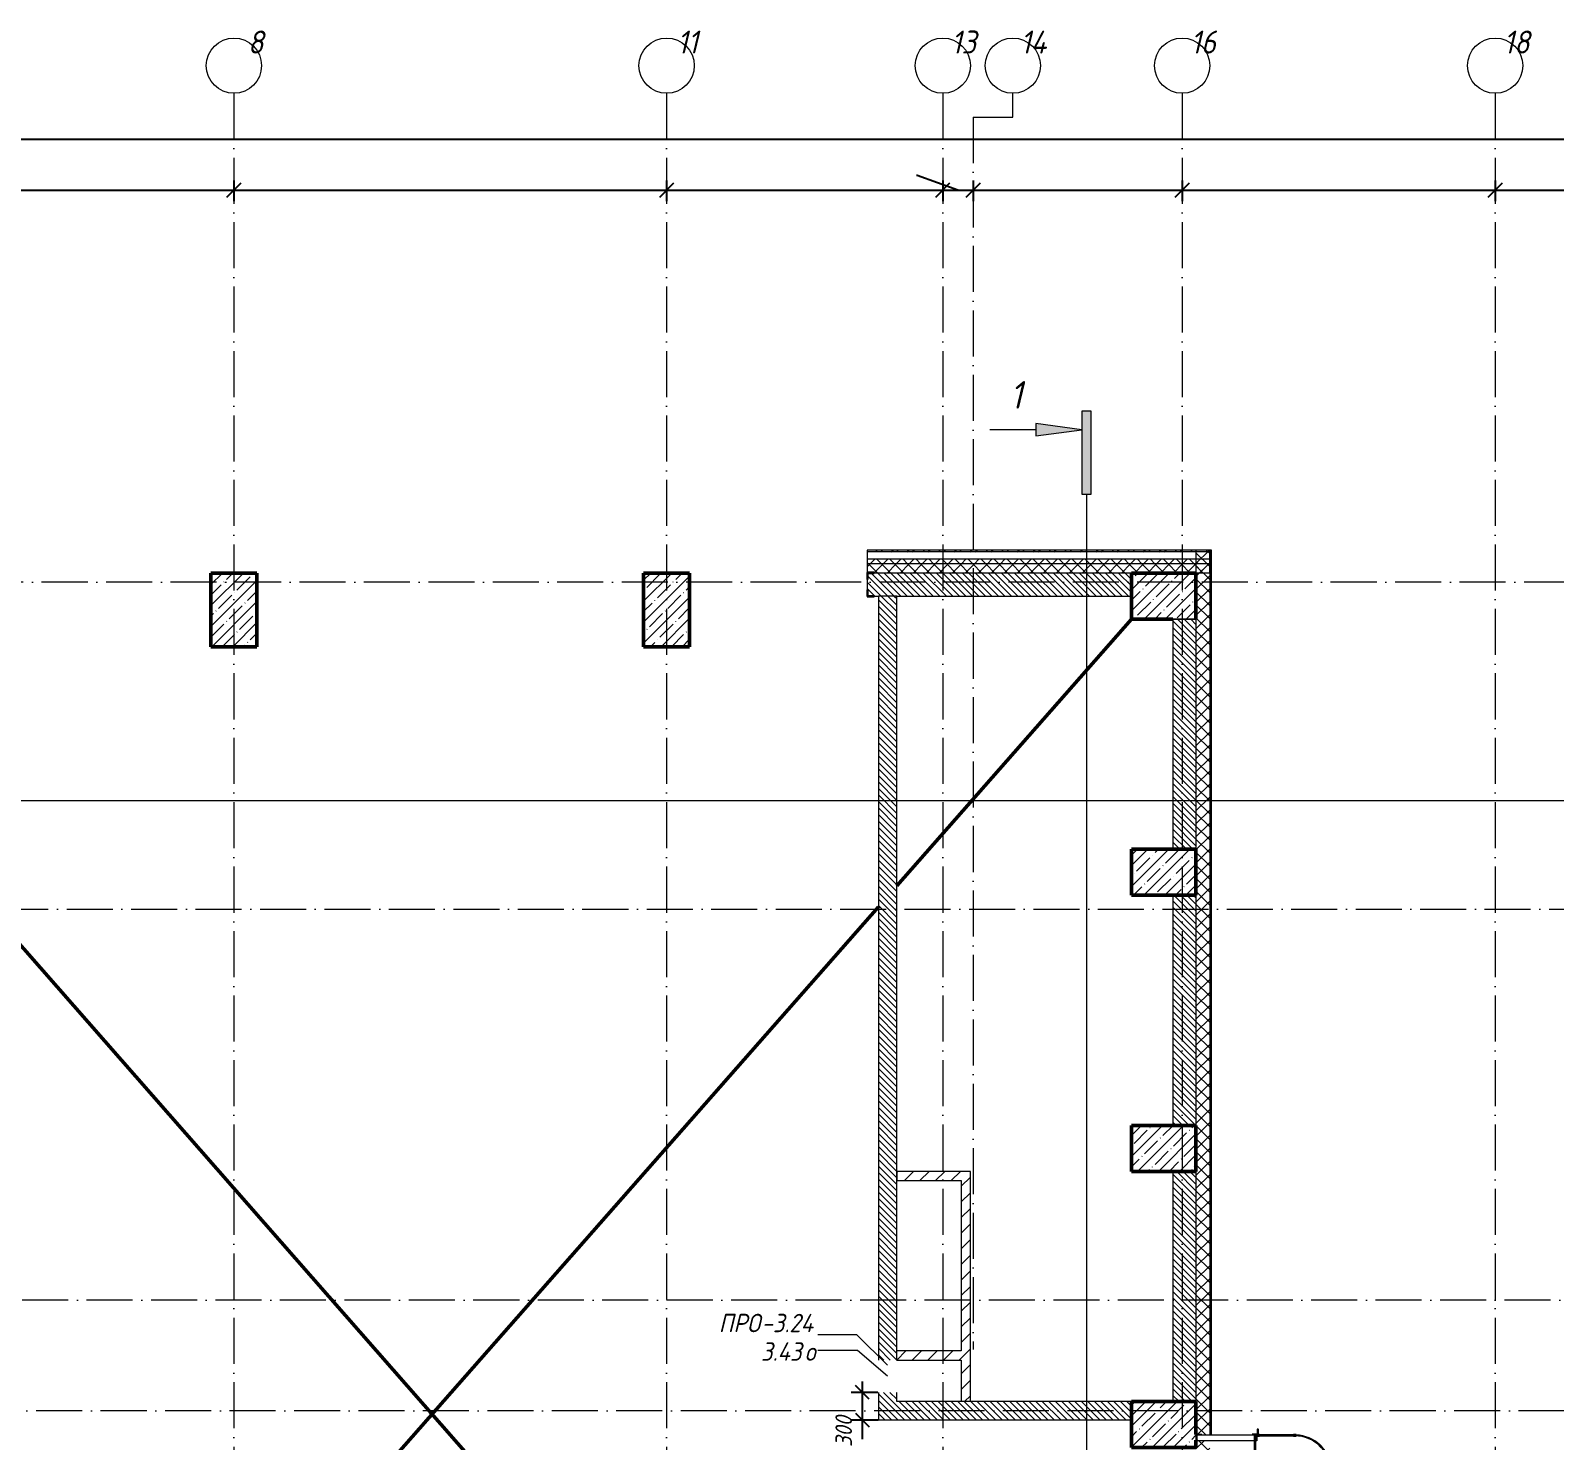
# Model space of a CAD drawing. Header units: millimetres. Extents: x -401725 to 250493, y 305116 to 802890.
# Drawn here: x 155725 to 172280, y 399800 to 415117 of the extents above; entities that cross this region are included whole.
import ezdxf

# ---------------------------------------------------------------- set-up
doc = ezdxf.new("R2010")
doc.units = ezdxf.units.MM
doc.linetypes.add('50_200_ШТРИХ_1Т_ш5_п1_п1_', pattern=[700, 500, -100, 0, -100])
for name, color, linetype, lineweight in [('A-____-____-DIMS', 7, 'Continuous', 9), ('A-DETL-____-OTLN-1', 7, 'Continuous', 50), ('A-GENM-____-IDEN', 7, 'Continuous', 9), ('A-GENM-____-MCUT', 7, 'Continuous', 25), ('A-GENM-____-OTLN', 7, 'Continuous', 9), ('A-GENM-____-OTLN-1', 7, 'Continuous', 25), ('A-GLAZ-____-IDEN', 7, 'Continuous', 9), ('A-WALL-____-MCUT', 7, 'Continuous', 13), ('A-WALL-____-MCUT-1', 7, 'Continuous', 9), ('A-WALL-____-PATT-1', 7, 'Continuous', 9), ('A-WALL-FNSH-MCUT-1', 7, 'Continuous', 9), ('G-____-____-SYMB', 7, 'Continuous', 9), ('S-COLS-____-MCUT', 7, 'Continuous', 50), ('S-COLS-____-OTLN', 7, 'Continuous', 9), ('S-GRID-____-IDEN', 7, 'Continuous', 9), ('S-GRID-____-OTLN', 7, 'Continuous', 9), ('S-GRID-____-OTLN-1', 7, '50_200_ШТРИХ_1Т_ш5_п1_п1_', 9)]:
    doc.layers.add(name, color=color, linetype=linetype, lineweight=lineweight)
doc.layers.add('G-____-____-SYMB-1', color=9, linetype='Continuous', lineweight=9, true_color=0x808080)
doc.styles.add('ISOCPEUR_I', font='isocpeui.ttf', dxfattribs={"width": 0.9, "height": 2.5})
doc.styles.add('ISOCPEUR_I_10', font='isocpeui.ttf', dxfattribs={"width": 0.9, "height": 180})
doc.styles.add('ISOCPEUR_I_11', font='isocpeui.ttf', dxfattribs={"width": 0.9, "height": 200})
doc.styles.add('ISOCPEUR_I_9', font='isocpeui.ttf', dxfattribs={"width": 0.9, "height": 250})
doc.dimstyles.new('ISO-1_8_0_9К_СРЕДНИЙ_Кладочные_3', dxfattribs={"dimscale": 304.8, "dimtxt": 179.276612, "dimasz": 0.492126, "dimexe": 0.393701, "dimexo": 0, "dimgap": 0, "dimtad": 1, "dimdec": 3, "dimrnd": 0.001, "dimdsep": 46, "dimtxsty": 'ISOCPEUR_I_10', "dimblk1": 'OBLIQUE', "dimblk2": 'OBLIQUE', "dimsah": 1, "dimcen": 0.09, "dimdle": 0.393701, "dimazin": 0, "dimtfac": 1, "dimtdec": 4, "dimtix": 1, "dimtmove": 0, "dimatfit": 3, "dimfxl": 1, "dimtvp": 1, "dimtolj": 1, "dimtzin": 0, "dimarcsym": 2})
doc.dimstyles.new('ISO-2_5_0_9К_БОЛЬШОЙ_ОСИ', dxfattribs={"dimscale": 304.8, "dimtxt": 248.995294, "dimasz": 0.492126, "dimexe": 0.393701, "dimexo": 0, "dimgap": 0, "dimtad": 1, "dimdec": 0, "dimzin": 0, "dimdsep": 46, "dimtxsty": 'ISOCPEUR_I', "dimblk1": 'OBLIQUE', "dimblk2": 'OBLIQUE', "dimsah": 1, "dimcen": 0.09, "dimdle": 0.393701, "dimazin": 0, "dimtfac": 1, "dimtdec": 4, "dimtix": 1, "dimtmove": 0, "dimatfit": 3, "dimfxl": 1, "dimtvp": 1, "dimtolj": 1, "dimtzin": 0, "dimarcsym": 2})
doc.dimstyles.new('ISO-2_5_0_9К_БОЛЬШОЙ_ОСИ_1', dxfattribs={"dimscale": 304.8, "dimtxt": 248.995294, "dimasz": 0.492126, "dimexe": 0.393701, "dimexo": 0, "dimgap": 0, "dimtad": 1, "dimdec": 0, "dimzin": 0, "dimdsep": 46, "dimtxsty": 'ISOCPEUR_I', "dimblk1": 'OBLIQUE', "dimblk2": 'OBLIQUE', "dimsah": 1, "dimcen": 0.09, "dimdle": 0.393701, "dimazin": 0, "dimtfac": 1, "dimtdec": 4, "dimtix": 1, "dimtmove": 1, "dimatfit": 3, "dimfxl": 1, "dimtvp": 1, "dimtolj": 1, "dimtzin": 0, "dimarcsym": 2})
doc.dimstyles.new('ISO-2_5_0_9К_БОЛЬШОЙ_ОСИ_2', dxfattribs={"dimscale": 304.8, "dimtxt": 248.995294, "dimasz": 0.492126, "dimexe": 0.393701, "dimexo": 0, "dimgap": 0, "dimtad": 1, "dimdec": 0, "dimzin": 0, "dimdsep": 46, "dimtxsty": 'ISOCPEUR_I_9', "dimblk1": 'OBLIQUE', "dimblk2": 'OBLIQUE', "dimsah": 1, "dimcen": 0.09, "dimdle": 0.393701, "dimazin": 0, "dimtfac": 1, "dimtdec": 4, "dimtix": 1, "dimtmove": 2, "dimatfit": 3, "dimfxl": 1, "dimtvp": 1, "dimtolj": 1, "dimtzin": 0, "dimarcsym": 2})
pattern_1 = [(45, (144685.44, 323542.24), (-70.71068, 70.71068), []), (135, (144685.44, 323542.24), (-70.71068, -70.71068), [])]
pattern_2 = [(135, (144685.44, 323542.244), (-35.35534, -35.35534), [])]
pattern_3 = [(45, (144685.44, 323542.24), (-84.85281, 84.85281), [])]

# ---------------------------------------------------------------- blocks, each defined once
blk = doc.blocks.new('BSC_Колонна _Прямоугольная - 500х700-25279857-АР1_План отверстий 3 этажа в осях 1-64_Ю-ЯЯ')
at = {"layer": 'S-COLS-____-OTLN'}
h = blk.add_hatch(dxfattribs=at)
h.set_pattern_fill('FP_16', color=256, style=0, pattern_type=2)
h.set_pattern_definition([(315, (-76431.04, 23350), (114.04925, 114.04925), []), (315, (-76431.04, 23235.95), (114.04925, 114.04925), [201.613, -40.323, 3.353, -36.97])])
h.paths.add_polyline_path([(-250, -350), (250, -350), (250, 350), (-250, 350), (-250, -55)], flags=0)
at = {"layer": 'S-COLS-____-MCUT'}
for p, q in [((250, 350), (-250, 350)), ((-250, 350), (-250, -350)), ((250, -350), (250, 350)), ((-250, -350), (-170, -350)), ((-107, -350), (250, -350))]:
    blk.add_line(p, q, dxfattribs=at)
blk = doc.blocks.new('BSC_Колонна _Прямоугольная - 500х800-V64-АР1_План отверстий 3 этажа в осях 1-64_Ю-ЯЯ')
at = {"layer": 'S-COLS-____-OTLN'}
h = blk.add_hatch(dxfattribs=at)
h.set_pattern_fill('FP_72', color=256, style=0, pattern_type=2)
h.set_pattern_definition([(45, (-13250, -85281.04), (-114.04925, 114.04925), []), (45, (-13135.95, -85281.04), (-114.04925, 114.04925), [201.613, -40.323, 3.353, -36.97])])
h.paths.add_polyline_path([(-250, -400), (250, -400), (250, 400), (-250, 400)], flags=0)
at = {"layer": 'S-COLS-____-MCUT'}
for p, q in [((250, 400), (-250, 400)), ((-250, 400), (-250, -400)), ((250, -400), (250, 400)), ((-250, -400), (250, -400))]:
    blk.add_line(p, q, dxfattribs=at)
blk = doc.blocks.new('BSC_Колонна _Прямоугольная - 500х800-V65-АР1_План отверстий 3 этажа в осях 1-64_Ю-ЯЯ')
at = {"layer": 'S-COLS-____-OTLN'}
h = blk.add_hatch(dxfattribs=at)
h.set_pattern_fill('FP_73', color=256, style=0, pattern_type=2)
h.set_pattern_definition([(45, (-17950, -85281.04), (-114.04925, 114.04925), []), (45, (-17835.95, -85281.04), (-114.04925, 114.04925), [201.613, -40.323, 3.353, -36.97])])
h.paths.add_polyline_path([(-250, -400), (250, -400), (250, 400), (-250, 400)], flags=0)
at = {"layer": 'S-COLS-____-MCUT'}
for p, q in [((250, 400), (-250, 400)), ((-250, 400), (-250, -400)), ((250, -400), (250, 400)), ((-250, -400), (250, -400))]:
    blk.add_line(p, q, dxfattribs=at)
blk = doc.blocks.new('BSC_Колонна _Прямоугольная - 500х700-V69-АР1_План отверстий 3 этажа в осях 1-64_Ю-ЯЯ')
at = {"layer": 'S-COLS-____-OTLN'}
h = blk.add_hatch(dxfattribs=at)
h.set_pattern_fill('FP_78', color=256, style=0, pattern_type=2)
h.set_pattern_definition([(315, (-79431.04, 23350), (114.04925, 114.04925), []), (315, (-79431.04, 23235.95), (114.04925, 114.04925), [201.613, -40.323, 3.353, -36.97])])
h.paths.add_polyline_path([(-250, -350), (250, -350), (250, 350), (-250, 350)], flags=0)
at = {"layer": 'S-COLS-____-MCUT'}
for p, q in [((250, 350), (-250, 350)), ((-250, 350), (-250, -350)), ((250, -350), (250, 350)), ((-250, -350), (250, -350))]:
    blk.add_line(p, q, dxfattribs=at)
blk = doc.blocks.new('BSC_Колонна _Прямоугольная - 500х700-V70-АР1_План отверстий 3 этажа в осях 1-64_Ю-ЯЯ')
at = {"layer": 'S-COLS-____-OTLN'}
h = blk.add_hatch(dxfattribs=at)
h.set_pattern_fill('FP_79', color=256, style=0, pattern_type=2)
h.set_pattern_definition([(315, (-82431.04, 23350), (114.04925, 114.04925), []), (315, (-82431.04, 23235.95), (114.04925, 114.04925), [201.613, -40.323, 3.353, -36.97])])
h.paths.add_polyline_path([(-250, -350), (250, -350), (250, 350), (-250, 350)], flags=0)
at = {"layer": 'S-COLS-____-MCUT'}
for p, q in [((250, 350), (-250, 350)), ((-250, 350), (-250, -350)), ((250, -350), (250, 350)), ((-250, -350), (250, -350))]:
    blk.add_line(p, q, dxfattribs=at)
blk = doc.blocks.new('Фахверк_СКБ_Уголок - 250_3380-27498580-АР1_План отверстий 3 этажа в осях 1-64_Ю-ЯЯ')
at = {"layer": 'A-GENM-____-MCUT'}
for p, q in [((200, 181), (125, 181)), ((125, 181), (125, 106)), ((131, 106), (131, 175)), ((131, 175), (200, 175)), ((200, 175), (200, 181)), ((125, 106), (131, 106)), ((131, -6), (125, -6)), ((125, -6), (125, -81)), ((125, -81), (200, -81)), ((131, -75), (131, -6)), ((200, -75), (131, -75)), ((200, -81), (200, -75))]:
    blk.add_line(p, q, dxfattribs=at)
blk = doc.blocks.new('Лестница_Металлическая_Кровля_Перепад - Назначение габаритов по экземпляру-30749997-АР1_План отверстий 3 этажа в осях 1-64_Ю-ЯЯ')
at = {"layer": 'A-GENM-____-MCUT'}
for p, q in [((-147, 1493), (-168, 1472)), ((-140, 1486), (-147, 1493)), ((140, 1610), (110, 1610)), ((110, 1610), (110, 1600)), ((140, 1610), (110, 1610)), ((110, 1610), (110, 1600)), ((110, 1600), (140, 1600)), ((110, 1600), (140, 1600)), ((140, 1600), (140, 1610)), ((140, 1600), (140, 1610)), ((397, 1493), (390, 1486)), ((418, 1472), (397, 1493)), ((-168, 1472), (-161, 1465)), ((-161, 1465), (-140, 1486)), ((390, 1486), (411, 1465)), ((411, 1465), (418, 1472)), ((-275, 1215), (-275, 1185)), ((-265, 1215), (-275, 1215)), ((-275, 1185), (-265, 1185)), ((-265, 1185), (-265, 1215)), ((525, 1215), (515, 1215)), ((515, 1215), (515, 1185)), ((515, 1185), (525, 1185)), ((525, 1185), (525, 1215)), ((-265, 815), (-275, 815)), ((-275, 815), (-275, 785)), ((-265, 785), (-265, 815)), ((525, 815), (515, 815)), ((515, 815), (515, 785)), ((525, 785), (525, 815))]:
    blk.add_line(p, q, dxfattribs=at)
at = {"layer": 'A-GENM-____-OTLN'}
for p, q in [((-275, 1185), (-275, 815)), ((-265, 815), (-265, 1185)), ((515, 1185), (515, 815)), ((525, 815), (525, 1185))]:
    blk.add_line(p, q, dxfattribs=at)
for radius, start, end in [(390, 0, 180), (400, 47.1513, 132.8487), (400, 137.1513, 177.8405), (400, 2.1595, 42.8487)]:
    blk.add_arc((125, 1200), radius, start, end, dxfattribs=at)
blk = doc.blocks.new('ЛМ_Арматурный стержень_ГОСТ 5781-82 - Ø 18 А240-29172526-АР1_План отверстий 3 этажа в осях 1-64_Ю-ЯЯ')
at = {"layer": 'A-GENM-____-OTLN'}
for p, q in [((24334, 76318), (24334, 75518)), ((24334, 76318), (24343, 76318)), ((24343, 76318), (24352, 76318)), ((24352, 75518), (24352, 76318)), ((24343, 75518), (24334, 75518)), ((24352, 75518), (24343, 75518))]:
    blk.add_line(p, q, dxfattribs=at)
blk = doc.blocks.new('ЛМ_Уголок_ГОСТ 8509-93 - L 63х63x6-29176215-АР1_План отверстий 3 этажа в осях 1-64_Ю-ЯЯ')
at = {"layer": 'A-GENM-____-MCUT'}
for p, q in [((24369, 76324), (24312, 76324)), ((24312, 76324), (24312, 76318)), ((24375, 76381), (24369, 76381)), ((24369, 76381), (24369, 76324)), ((24375, 76318), (24375, 76381)), ((24360, 76318), (24375, 76318))]:
    blk.add_line(p, q, dxfattribs=at)
blk = doc.blocks.new('ЛМ_Уголок_ГОСТ 8509-93 - L 63х63x6-29171483-АР1_План отверстий 3 этажа в осях 1-64_Ю-ЯЯ')
at = {"layer": 'A-GENM-____-OTLN'}
for p, q in [((23700, 76324), (23700, 76261)), ((23763, 76324), (23700, 76324)), ((23763, 76318), (23763, 76324)), ((23700, 76261), (23706, 76261)), ((23706, 76261), (23706, 76318)), ((23706, 76318), (23763, 76318))]:
    blk.add_line(p, q, dxfattribs=at)
blk = doc.blocks.new('ЛМ_Уголок_ГОСТ 8509-93 - L 63х63x6-30750527-АР1_План отверстий 3 этажа в осях 1-64_Ю-ЯЯ')
at = {"layer": 'A-GENM-____-OTLN'}
for p, q in [((0, 45), (0, -18)), ((619, 45), (0, 45)), ((645, 45), (637, 45)), ((645, -18), (645, 45)), ((48, -18), (619, -18)), ((637, -18), (645, -18))]:
    blk.add_line(p, q, dxfattribs=at)
blk = doc.blocks.new('Ось сетки - Круг_Ø6_00__ISO-2_5_0_9K_-25732049-АР1_План отверстий 3 этажа в осях 1-64_Ю-ЯЯ')
at = {"layer": 'S-GRID-____-IDEN'}
blk.add_circle((0, 0), 3, dxfattribs=at)
blk = doc.blocks.new('Разрез - Заголовок разреза-10218885-АР1_План отверстий 3 этажа в осях 1-64_Ю-ЯЯ')
at = {"layer": 'G-____-____-SYMB'}
for points in [[(0, 0.5), (0, -0.5), (-9, -0.5), (-9, 0.5)], [(-6.34, -5.5), (-7.66, -5.5), (-7, -0.5)]]:
    blk.add_hatch(color=256, dxfattribs=at).paths.add_polyline_path(points, flags=0)
for p, q in [((0, 0.5), (-9, 0.5)), ((-9, 0.5), (-9, -0.5)), ((0, -0.5), (0, 0.5)), ((-9, -0.5), (0, -0.5)), ((-7, -0.5), (-7.66, -5.5)), ((-6.34, -5.5), (-7, -0.5)), ((-7.66, -5.5), (-6.34, -5.5)), ((-7, -5.5), (-7, -10.5))]:
    blk.add_line(p, q, dxfattribs=at)
blk = doc.blocks.new('_Oblique')
at = {"color": 0, "linetype": 'ByBlock', "lineweight": -2}
blk.add_line((-0.5, -0.5), (0.5, 0.5), dxfattribs=at)
blk = doc.blocks.new('*D9771')
at = {"layer": 'A-____-____-DIMS', "color": 0, "lineweight": -2, "transparency": 16777216}
for p, q in [((154415, 413383), (158055, 413383)), ((154535, 413489), (154535, 413263)), ((157935, 413489), (157935, 413263))]:
    blk.add_line(p, q, dxfattribs=at)
at = {"layer": 'Defpoints', "color": 0, "transparency": 16777216}
for p in [(154535, 413489), (157935, 413489), (157935, 413383)]:
    blk.add_point(p, dxfattribs=at)
at = {"layer": 'A-____-____-DIMS', "color": 0, "lineweight": -2, "transparency": 16777216, "xscale": 150, "yscale": 150, "zscale": 150, "rotation": 180}
blk.add_blockref('_Oblique', (154535, 413383), dxfattribs=at)
at = {"layer": 'A-____-____-DIMS', "color": 0, "lineweight": -2, "transparency": 16777216, "xscale": 150, "yscale": 150, "zscale": 150}
blk.add_blockref('_Oblique', (157935, 413383), dxfattribs=at)
at = {"layer": 'A-____-____-DIMS', "color": 0, "transparency": 16777216, "insert": (156235, 413384), "char_height": 2.5, "width": 781.46, "attachment_point": 5, "style": 'ISOCPEUR_I'}
blk.add_mtext('\\A1;3400', dxfattribs=at)
blk = doc.blocks.new('*D9772')
at = {"layer": 'A-____-____-DIMS', "color": 0, "lineweight": -2, "transparency": 16777216}
for p, q in [((157815, 413383), (162755, 413383)), ((157935, 413489), (157935, 413263)), ((162635, 413489), (162635, 413263))]:
    blk.add_line(p, q, dxfattribs=at)
at = {"layer": 'Defpoints', "color": 0, "transparency": 16777216}
for p in [(157935, 413489), (162635, 413489), (162635, 413383)]:
    blk.add_point(p, dxfattribs=at)
at = {"layer": 'A-____-____-DIMS', "color": 0, "lineweight": -2, "transparency": 16777216, "xscale": 150, "yscale": 150, "zscale": 150, "rotation": 180}
blk.add_blockref('_Oblique', (157935, 413383), dxfattribs=at)
at = {"layer": 'A-____-____-DIMS', "color": 0, "lineweight": -2, "transparency": 16777216, "xscale": 150, "yscale": 150, "zscale": 150}
blk.add_blockref('_Oblique', (162635, 413383), dxfattribs=at)
at = {"layer": 'A-____-____-DIMS', "color": 0, "transparency": 16777216, "insert": (160285, 413384), "char_height": 2.5, "width": 781.46, "attachment_point": 5, "style": 'ISOCPEUR_I'}
blk.add_mtext('\\A1;4700', dxfattribs=at)
blk = doc.blocks.new('*D9773')
at = {"layer": 'A-____-____-DIMS', "color": 0, "lineweight": -2, "transparency": 16777216}
for p, q in [((162515, 413383), (165755, 413383)), ((162635, 413489), (162635, 413263)), ((165635, 413489), (165635, 413263))]:
    blk.add_line(p, q, dxfattribs=at)
at = {"layer": 'Defpoints', "color": 0, "transparency": 16777216}
for p in [(162635, 413489), (165635, 413489), (165635, 413383)]:
    blk.add_point(p, dxfattribs=at)
at = {"layer": 'A-____-____-DIMS', "color": 0, "lineweight": -2, "transparency": 16777216, "xscale": 150, "yscale": 150, "zscale": 150, "rotation": 180}
blk.add_blockref('_Oblique', (162635, 413383), dxfattribs=at)
at = {"layer": 'A-____-____-DIMS', "color": 0, "lineweight": -2, "transparency": 16777216, "xscale": 150, "yscale": 150, "zscale": 150}
blk.add_blockref('_Oblique', (165635, 413383), dxfattribs=at)
at = {"layer": 'A-____-____-DIMS', "color": 0, "transparency": 16777216, "insert": (164135, 413384), "char_height": 2.5, "width": 758.48, "attachment_point": 5, "style": 'ISOCPEUR_I'}
blk.add_mtext('\\A1;3000', dxfattribs=at)
blk = doc.blocks.new('*D9774')
at = {"layer": 'A-____-____-DIMS', "color": 0, "lineweight": -2, "transparency": 16777216}
for p, q in [((165356, 413543), (165351, 413543)), ((165800, 413383), (165356, 413543)), ((165515, 413383), (166085, 413383)), ((165635, 413489), (165635, 413263)), ((165965, 413489), (165965, 413263))]:
    blk.add_line(p, q, dxfattribs=at)
at = {"layer": 'Defpoints', "color": 0, "transparency": 16777216}
for p in [(165635, 413489), (165965, 413489), (165965, 413383)]:
    blk.add_point(p, dxfattribs=at)
at = {"layer": 'A-____-____-DIMS', "color": 0, "lineweight": -2, "transparency": 16777216, "xscale": 150, "yscale": 150, "zscale": 150, "rotation": 180}
blk.add_blockref('_Oblique', (165635, 413383), dxfattribs=at)
at = {"layer": 'A-____-____-DIMS', "color": 0, "lineweight": -2, "transparency": 16777216, "xscale": 150, "yscale": 150, "zscale": 150}
blk.add_blockref('_Oblique', (165965, 413383), dxfattribs=at)
at = {"layer": 'A-____-____-DIMS', "color": 0, "transparency": 16777216, "insert": (164787, 413546), "char_height": 2.5, "width": 568.86, "attachment_point": 1, "line_spacing_factor": 1.149209, "style": 'ISOCPEUR_I'}
blk.add_mtext('\\A1;330', dxfattribs=at)
blk = doc.blocks.new('*D9775')
at = {"layer": 'A-____-____-DIMS', "color": 0, "lineweight": -2, "transparency": 16777216}
for p, q in [((165845, 413383), (168355, 413383)), ((165965, 413489), (165965, 413263)), ((168235, 413489), (168235, 413263))]:
    blk.add_line(p, q, dxfattribs=at)
at = {"layer": 'Defpoints', "color": 0, "transparency": 16777216}
for p in [(165965, 413489), (168235, 413489), (168235, 413383)]:
    blk.add_point(p, dxfattribs=at)
at = {"layer": 'A-____-____-DIMS', "color": 0, "lineweight": -2, "transparency": 16777216, "xscale": 150, "yscale": 150, "zscale": 150, "rotation": 180}
blk.add_blockref('_Oblique', (165965, 413383), dxfattribs=at)
at = {"layer": 'A-____-____-DIMS', "color": 0, "lineweight": -2, "transparency": 16777216, "xscale": 150, "yscale": 150, "zscale": 150}
blk.add_blockref('_Oblique', (168235, 413383), dxfattribs=at)
at = {"layer": 'A-____-____-DIMS', "color": 0, "transparency": 16777216, "insert": (167100, 413384), "char_height": 2.5, "width": 758.48, "attachment_point": 5, "style": 'ISOCPEUR_I'}
blk.add_mtext('\\A1;2270', dxfattribs=at)
blk = doc.blocks.new('*D9776')
at = {"layer": 'A-____-____-DIMS', "color": 0, "lineweight": -2, "transparency": 16777216}
for p, q in [((168115, 413383), (171755, 413383)), ((168235, 413489), (168235, 413263)), ((171635, 413489), (171635, 413263))]:
    blk.add_line(p, q, dxfattribs=at)
at = {"layer": 'Defpoints', "color": 0, "transparency": 16777216}
for p in [(168235, 413489), (171635, 413489), (171635, 413383)]:
    blk.add_point(p, dxfattribs=at)
at = {"layer": 'A-____-____-DIMS', "color": 0, "lineweight": -2, "transparency": 16777216, "xscale": 150, "yscale": 150, "zscale": 150, "rotation": 180}
blk.add_blockref('_Oblique', (168235, 413383), dxfattribs=at)
at = {"layer": 'A-____-____-DIMS', "color": 0, "lineweight": -2, "transparency": 16777216, "xscale": 150, "yscale": 150, "zscale": 150}
blk.add_blockref('_Oblique', (171635, 413383), dxfattribs=at)
at = {"layer": 'A-____-____-DIMS', "color": 0, "transparency": 16777216, "insert": (169935, 413384), "char_height": 2.5, "width": 781.46, "attachment_point": 5, "style": 'ISOCPEUR_I'}
blk.add_mtext('\\A1;3400', dxfattribs=at)
blk = doc.blocks.new('*D9777')
at = {"layer": 'A-____-____-DIMS', "color": 0, "lineweight": -2, "transparency": 16777216}
for p, q in [((171515, 413383), (173755, 413383)), ((171635, 413489), (171635, 413263)), ((173635, 413489), (173635, 413263))]:
    blk.add_line(p, q, dxfattribs=at)
at = {"layer": 'Defpoints', "color": 0, "transparency": 16777216}
for p in [(171635, 413489), (173635, 413489), (173635, 413383)]:
    blk.add_point(p, dxfattribs=at)
at = {"layer": 'A-____-____-DIMS', "color": 0, "lineweight": -2, "transparency": 16777216, "xscale": 150, "yscale": 150, "zscale": 150, "rotation": 180}
blk.add_blockref('_Oblique', (171635, 413383), dxfattribs=at)
at = {"layer": 'A-____-____-DIMS', "color": 0, "lineweight": -2, "transparency": 16777216, "xscale": 150, "yscale": 150, "zscale": 150}
blk.add_blockref('_Oblique', (173635, 413383), dxfattribs=at)
at = {"layer": 'A-____-____-DIMS', "color": 0, "transparency": 16777216, "insert": (172635, 413384), "char_height": 2.5, "width": 758.48, "attachment_point": 5, "style": 'ISOCPEUR_I'}
blk.add_mtext('\\A1;2000', dxfattribs=at)
blk = doc.blocks.new('*D9678')
at = {"layer": 'A-____-____-DIMS', "color": 0, "lineweight": -2, "transparency": 16777216}
for p, q in [((142215, 413935), (193569, 413935)), ((142335, 414041), (142335, 413815)), ((245955, 413935), (194448, 413935)), ((245835, 414041), (245835, 413815))]:
    blk.add_line(p, q, dxfattribs=at)
at = {"layer": 'Defpoints', "color": 0, "transparency": 16777216}
for p in [(142335, 414041), (245835, 414041), (245835, 413935)]:
    blk.add_point(p, dxfattribs=at)
at = {"layer": 'A-____-____-DIMS', "color": 0, "lineweight": -2, "transparency": 16777216, "xscale": 150, "yscale": 150, "zscale": 150, "rotation": 180}
blk.add_blockref('_Oblique', (142335, 413935), dxfattribs=at)
at = {"layer": 'A-____-____-DIMS', "color": 0, "lineweight": -2, "transparency": 16777216, "xscale": 150, "yscale": 150, "zscale": 150}
blk.add_blockref('_Oblique', (245835, 413935), dxfattribs=at)
at = {"layer": 'A-____-____-DIMS', "color": 0, "transparency": 16777216, "insert": (193468, 414262), "char_height": 250, "width": 1080.26, "attachment_point": 1, "line_spacing_factor": 1.149209, "style": 'ISOCPEUR_I_9'}
blk.add_mtext('\\A1;103500', dxfattribs=at)
blk = doc.blocks.new('*D9711')
at = {"layer": 'A-____-____-DIMS', "color": 0, "lineweight": -2, "transparency": 16777216}
for p, q in [((164929, 400323), (164641, 400323)), ((164761, 400443), (164761, 400023)), ((164935, 400023), (164641, 400023)), ((164761, 400023), (164761, 399815))]:
    blk.add_line(p, q, dxfattribs=at)
at = {"layer": 'Defpoints', "color": 0, "transparency": 16777216}
for p in [(164929, 400323), (164761, 400023), (164935, 400023)]:
    blk.add_point(p, dxfattribs=at)
at = {"layer": 'A-____-____-DIMS', "color": 0, "lineweight": -2, "transparency": 16777216, "xscale": 150, "yscale": 150, "zscale": 150}
for p, rotation in [((164761, 400323), 90), ((164761, 400023), 270)]:
    blk.add_blockref('_Oblique', p, dxfattribs=dict(at, rotation=rotation))
at = {"layer": 'A-____-____-DIMS', "color": 0, "transparency": 16777216, "insert": (164469, 399730), "char_height": 180, "width": 409.58, "attachment_point": 1, "rotation": 90, "line_spacing_factor": 1.149209, "style": 'ISOCPEUR_I_10'}
blk.add_mtext('\\A1;300', dxfattribs=at)

msp = doc.modelspace()

# ---------------------------------------------------------------- hatches: boundary and pattern name
at = {"layer": 'A-WALL-____-PATT-1'}
h = msp.add_hatch(dxfattribs=at)
h.set_pattern_fill('FP_6', color=256, style=0, pattern_type=2)
h.set_pattern_definition([(45, (144685.44, 323542.24), (-85.53659, 85.53659), []), (45, (144742.46, 323542.24), (-85.53659, 85.53659), [])])
h.paths.add_polyline_path([(168554.4376, 409453.2863), (168554.4376, 409473.2863), (168535.4376, 409473.2863), (168535.4376, 409453.2863)], flags=0)
h.paths.add_polyline_path([(168385.4376, 409453.2863), (168385.4376, 409473.2863), (164815.4376, 409473.2863), (164815.4376, 409453.2863), (165880.9831, 409453.2863)], flags=0)
h.paths.add_polyline_path([(155315.4376, 409453.2863), (155315.4376, 409473.2863), (142005.4376, 409473.2863), (142005.4376, 409453.2863), (151741.2688, 409453.2863)], flags=0)
h = msp.add_hatch(dxfattribs=at)
h.set_pattern_fill('FP_4', color=256, style=0, pattern_type=2)
h.set_pattern_definition(pattern_1)
h.paths.add_polyline_path([(168535.4376, 391473.2863), (168535.4376, 392223.2863), (168391.4376, 392223.2863), (168391.4376, 392148.2863), (168385.4376, 392148.2863), (168385.4376, 391473.2863), (168532.1796, 391473.2863)], flags=0)
h.paths.add_polyline_path([(168535.4376, 394023.2863), (168535.4376, 399060.2863), (168448.4376, 399060.2863), (168448.4376, 399054.2863), (168385.4376, 399054.2863), (168385.4376, 394098.2863), (168391.4376, 394098.2863), (168391.4376, 394023.2863)], flags=0)
h.paths.add_polyline_path([(168400.4376, 399060.2863), (168400.4376, 399082.2863), (168391.4376, 399081.6295), (168391.4376, 399060.2863), (168395.4376, 399060.2863)], flags=0)
h.paths.add_polyline_path([(168395.4376, 399092.2863), (168400.4376, 399092.9432), (168401.2271, 399123.2863), (168535.4376, 399123.2863), (168535.4376, 399797.2863), (168400.4376, 399797.2863), (168400.4376, 399860.2863), (168391.4376, 399860.2863), (168391.4376, 399803.2863), (168385.4376, 399803.2863), (168385.4376, 399613.2863), (168405.4376, 399612.6164), (168405.4376, 399603.2863), (168385.4376, 399602.6295), (168385.4376, 399117.2863), (168391.4376, 399117.2863), (168391.4376, 399092.9432), (168395.4376, 399092.9432)], flags=0)
h.paths.add_polyline_path([(168535.4376, 399860.2863), (168535.4376, 409473.2863), (168385.4376, 409473.2863), (168385.4376, 399866.2863), (168448.4376, 399866.2863), (168448.4376, 399860.2863), (168532.1796, 399860.2863)], flags=0)
h = msp.add_hatch(dxfattribs=at)
h.set_pattern_fill('FP_4', color=256, style=0, pattern_type=2)
h.set_pattern_definition(pattern_1)
h.paths.add_polyline_path([(165880.9831, 409323.2863), (168535.4376, 409323.2863), (168535.4376, 409373.2863), (164815.4376, 409373.2863), (164815.4376, 409323.2863)], flags=0)
h.paths.add_polyline_path([(155315.4376, 409323.2863), (155315.4376, 409373.2863), (142135.4376, 409373.2863), (142135.4376, 409323.2863), (151741.2688, 409323.2863)], flags=0)
h = msp.add_hatch(dxfattribs=at)
h.set_pattern_fill('FP_4', color=256, style=0, pattern_type=2)
h.set_pattern_definition(pattern_1)
h.paths.add_polyline_path([(168535.4376, 409223.2863), (168535.4376, 409323.2863), (164815.4376, 409323.2863), (164815.4376, 409229.2863), (164890.4376, 409229.2863), (164890.4376, 409223.2863), (165880.9831, 409223.2863)], flags=0)
h.paths.add_polyline_path([(155240.4376, 409223.2863), (155240.4376, 409229.2863), (155315.4376, 409229.2863), (155315.4376, 409323.2863), (142235.4376, 409323.2863), (142235.4376, 409223.2863), (154585.4376, 409223.2863)], flags=0)
h = msp.add_hatch(dxfattribs=at)
h.set_pattern_fill('FP_9', color=256, style=0, pattern_type=2)
h.set_pattern_definition(pattern_2)
h.paths.add_polyline_path([(164935.4376, 408973.2863), (167685.4376, 408973.2863), (167685.4376, 409223.2863), (164821.4376, 409223.2863), (164821.4376, 409154.2863), (164815.4376, 409154.2863), (164815.4376, 409042.2863), (164821.4376, 409042.2863), (164821.4376, 408973.2863), (164890.4376, 408973.2863)], flags=0)
h = msp.add_hatch(dxfattribs=at)
h.set_pattern_fill('FP_9', color=256, style=0, pattern_type=2)
h.set_pattern_definition(pattern_2)
h.paths.add_polyline_path([(165135.4376, 400023.2863), (165135.4376, 400323.2863), (164935.4376, 400323.2863), (164935.4376, 400023.2863)], flags=0)
h.paths.add_polyline_path([(165135.4376, 400673.2863), (165135.4376, 408973.2863), (164935.4376, 408973.2863), (164935.4376, 400673.2863), (165125.1519, 400673.2863)], flags=0)
h = msp.add_hatch(dxfattribs=at)
h.set_pattern_fill('FP_9', color=256, style=0, pattern_type=2)
h.set_pattern_definition(pattern_2)
h.paths.add_polyline_path([(168385.4376, 406223.2863), (168385.4376, 408723.2863), (168135.4376, 408723.2863), (168135.4376, 406223.2863)], flags=0)
h = msp.add_hatch(dxfattribs=at)
h.set_pattern_fill('FP_9', color=256, style=0, pattern_type=2)
h.set_pattern_definition(pattern_2)
h.paths.add_polyline_path([(168385.4376, 403223.2863), (168385.4376, 405723.2863), (168135.4376, 405723.2863), (168135.4376, 403223.2863)], flags=0)
h = msp.add_hatch(dxfattribs=at)
h.set_pattern_fill('FP_7', color=256, style=0, pattern_type=2)
h.set_pattern_definition(pattern_3)
h.paths.add_polyline_path([(165835.4376, 402623.2863), (165835.4376, 402723.2863), (165135.4376, 402723.2863), (165135.4376, 402623.2863)], flags=0)
h = msp.add_hatch(dxfattribs=at)
h.set_pattern_fill('FP_7', color=256, style=0, pattern_type=2)
h.set_pattern_definition(pattern_3)
h.paths.add_polyline_path([(165880.9831, 400223.2863), (165935.4376, 400223.2863), (165935.4376, 402723.2863), (165835.4376, 402723.2863), (165835.4376, 400223.2863)], flags=0)
h = msp.add_hatch(dxfattribs=at)
h.set_pattern_fill('FP_9', color=256, style=0, pattern_type=2)
h.set_pattern_definition(pattern_2)
h.paths.add_polyline_path([(168385.4376, 400223.2863), (168385.4376, 402723.2863), (168135.4376, 402723.2863), (168135.4376, 400223.2863)], flags=0)
h = msp.add_hatch(dxfattribs=at)
h.set_pattern_fill('FP_7', color=256, style=0, pattern_type=2)
h.set_pattern_definition(pattern_3)
h.paths.add_polyline_path([(165835.4376, 400673.2863), (165835.4376, 400773.2863), (165135.4376, 400773.2863), (165135.4376, 400673.2863)], flags=0)
h = msp.add_hatch(dxfattribs=at)
h.set_pattern_fill('FP_9', color=256, style=0, pattern_type=2)
h.set_pattern_definition(pattern_2)
h.paths.add_polyline_path([(167648.4474, 400023.2863), (167685.4376, 400023.2863), (167685.4376, 400223.2863), (165135.4376, 400223.2863), (165135.4376, 400023.2863), (165880.9831, 400023.2863)], flags=0)
at = {"layer": 'S-COLS-____-OTLN'}
h = msp.add_hatch(dxfattribs=at)
h.set_pattern_fill('FP_12', color=256, style=0, pattern_type=2)
h.set_pattern_definition([(45, (144685.44, 323542.24), (-114.04925, 114.04925), []), (45, (144799.49, 323542.24), (-114.04925, 114.04925), [201.612, -40.322, 3.353, -36.97])])
h.paths.add_polyline_path([(168135.4376, 408723.2863), (168385.4376, 408723.2863), (168385.4376, 409223.2863), (167685.4376, 409223.2863), (167685.4376, 408723.2863)], flags=0)

# ---------------------------------------------------------------- linework, layer by layer
at = {"layer": 'A-DETL-____-OTLN-1'}
for p, q in [((152285.4376, 408973.2863), (161857.6756, 398073.2863)), ((165135.4376, 405825.559), (167685.4376, 408723.2863)), ((158185.4376, 397927.8318), (164935.4376, 405598.2863))]:
    msp.add_line(p, q, dxfattribs=at)
at = {"layer": 'A-GENM-____-IDEN'}
for p, q in [((164700.7486, 400949.4331), (164279.3366, 400949.4331)), ((165035.4376, 400618.5861), (164700.7486, 400949.4331))]:
    msp.add_line(p, q, dxfattribs=at)
at = {"layer": 'A-GLAZ-____-IDEN'}
for p, q in [((164708.0128, 400779.0185), (164279.3366, 400779.0185)), ((165035.4376, 400498.2863), (164708.0128, 400779.0185))]:
    msp.add_line(p, q, dxfattribs=at)
at = {"layer": 'A-WALL-____-MCUT'}
for p, q in [((168535.4376, 409453.2863), (164815.4376, 409453.2863)), ((164815.4376, 409453.2863), (164815.4376, 409229.2863)), ((168535.4376, 409223.2863), (168535.4376, 409453.2863)), ((164815.4376, 409154.2863), (164815.4376, 409042.2863)), ((168535.4376, 409223.2863), (164890.4376, 409223.2863)), ((167685.4376, 408973.2863), (167685.4376, 409223.2863)), ((164890.4376, 408973.2863), (164935.4376, 408973.2863)), ((164935.4376, 408973.2863), (164935.4376, 400673.2863)), ((165135.4376, 400673.2863), (165135.4376, 408973.2863)), ((165135.4376, 408973.2863), (167685.4376, 408973.2863)), ((168135.4376, 408723.2863), (168135.4376, 406223.2863)), ((168385.4376, 408723.2863), (168385.4376, 406223.2863)), ((168135.4376, 405723.2863), (168135.4376, 403223.2863)), ((168385.4376, 405723.2863), (168385.4376, 403223.2863)), ((168135.4376, 402723.2863), (168135.4376, 400223.2863)), ((168385.4376, 402723.2863), (168385.4376, 400223.2863)), ((164935.4376, 400323.2863), (164935.4376, 400023.2863)), ((165135.4376, 400223.2863), (165135.4376, 400323.2863)), ((167685.4376, 400223.2863), (165135.4376, 400223.2863)), ((164935.4376, 400023.2863), (167685.4376, 400023.2863))]:
    msp.add_line(p, q, dxfattribs=at)
at = {"layer": 'A-WALL-____-MCUT-1'}
for p, q in [((168385.4376, 409473.2863), (168385.4376, 408723.2863)), ((168535.4376, 409473.2863), (168385.4376, 409473.2863)), ((168535.4376, 409472.2863), (168535.4376, 409473.2863)), ((168541.4376, 399860.2863), (168541.4376, 409472.2863)), ((168547.4376, 399860.2863), (168547.4376, 409472.2863)), ((168535.4376, 409373.2863), (164815.4376, 409373.2863)), ((168535.4376, 409323.2863), (164815.4376, 409323.2863)), ((165135.4376, 408973.2863), (164935.4376, 408973.2863)), ((168385.4376, 408723.2863), (168135.4376, 408723.2863))]:
    msp.add_line(p, q, dxfattribs=at)
at = {"layer": 'A-WALL-FNSH-MCUT-1'}
for p, q in [((168385.4376, 409473.2863), (164815.4376, 409473.2863)), ((164815.4376, 409473.2863), (164815.4376, 409453.2863)), ((164815.4376, 409453.2863), (164815.4376, 409453.2863)), ((168554.4376, 409473.2863), (168535.4376, 409473.2863)), ((168535.4376, 409472.2863), (168535.4376, 399860.2863)), ((168555.4376, 409472.2863), (168535.4376, 409472.2863)), ((168535.4376, 409453.2863), (168554.4376, 409453.2863)), ((168554.4376, 409453.2863), (168554.4376, 409473.2863)), ((168555.4376, 399860.2863), (168555.4376, 409472.2863)), ((165935.4376, 402723.2863), (165135.4376, 402723.2863)), ((165135.4376, 402723.2863), (165135.4376, 402623.2863)), ((165135.4376, 402623.2863), (165835.4376, 402623.2863)), ((165835.4376, 402623.2863), (165835.4376, 400773.2863)), ((165935.4376, 400223.2863), (165935.4376, 402723.2863)), ((165835.4376, 400773.2863), (165135.4376, 400773.2863)), ((165135.4376, 400673.2863), (165835.4376, 400673.2863)), ((165835.4376, 400673.2863), (165835.4376, 400223.2863))]:
    msp.add_line(p, q, dxfattribs=at)
at = {"layer": 'G-____-____-SYMB-1'}
for p, q in [((167195.4376, 410080.4287), (167195.4376, 378463.7696)), ((139958.3354, 406751.2969), (249153.4234, 406751.2969))]:
    msp.add_line(p, q, dxfattribs=at)
at = {"layer": 'S-COLS-____-MCUT'}
for p, q in [((168385.4376, 409223.2863), (167685.4376, 409223.2863)), ((167685.4376, 409223.2863), (167685.4376, 408723.2863)), ((168385.4376, 408723.2863), (168385.4376, 409223.2863)), ((167685.4376, 408723.2863), (168135.4376, 408723.2863))]:
    msp.add_line(p, q, dxfattribs=at)
at = {"layer": 'S-COLS-____-OTLN'}
msp.add_line((168135.4376, 408723.2863), (168385.4376, 408723.2863), dxfattribs=at)
at = {"layer": 'S-GRID-____-OTLN'}
for p, q in [((166396.5582, 414176.8168), (166396.5582, 414435.0957)), ((165965.4376, 414176.8168), (166396.5582, 414176.8168))]:
    msp.add_line(p, q, dxfattribs=at)
at = {"layer": 'S-GRID-____-OTLN-1'}
for p, q in [((157935.4376, 414435.0957), (157935.4376, 376433.8321)), ((162635.4376, 414435.0957), (162635.4376, 376433.8321)), ((165635.4376, 414435.0957), (165635.4376, 376433.8321)), ((168235.4376, 414435.0957), (168235.4376, 390217.728)), ((171635.4376, 414435.0957), (171635.4376, 376433.8321)), ((165965.4376, 414176.8168), (165965.4376, 400789.5746)), ((248759.8442, 409123.2863), (140016.6674, 409123.2863)), ((140016.6674, 405573.2863), (248759.8442, 405573.2863)), ((191840.0354, 401323.2863), (140016.6674, 401323.2863)), ((177290.4376, 400123.2863), (140016.6674, 400123.2863))]:
    msp.add_line(p, q, dxfattribs=at)

# ---------------------------------------------------------------- block references
at = {"layer": 'A-GENM-____-OTLN'}
for name in ['ЛМ_Уголок_ГОСТ 8509-93 - L 63х63x6-29171483-АР1_План отверстий 3 этажа в осях 1-64_Ю-ЯЯ', 'ЛМ_Уголок_ГОСТ 8509-93 - L 63х63x6-29176215-АР1_План отверстий 3 этажа в осях 1-64_Ю-ЯЯ', 'ЛМ_Арматурный стержень_ГОСТ 5781-82 - Ø 18 А240-29172526-АР1_План отверстий 3 этажа в осях 1-64_Ю-ЯЯ']:
    msp.add_blockref(name, (144685.4376, 323542.2443), dxfattribs=at)
at = {"layer": 'A-GENM-____-OTLN', "extrusion": (0, 0, -1), "rotation": 180}
msp.add_blockref('ЛМ_Уголок_ГОСТ 8509-93 - L 63х63x6-30750527-АР1_План отверстий 3 этажа в осях 1-64_Ю-ЯЯ', (-168400.4376, 399842.4863), dxfattribs=at)
at = {"layer": 'A-GENM-____-OTLN', "rotation": 269.9999999999999}
msp.add_blockref('Лестница_Металлическая_Кровля_Перепад - Назначение габаритов по экземпляру-30749997-АР1_План отверстий 3 этажа в осях 1-64_Ю-ЯЯ', (168260.4376, 399585.2863), dxfattribs=at)
at = {"layer": 'A-GENM-____-OTLN-1'}
msp.add_blockref('Фахверк_СКБ_Уголок - 250_3380-27498580-АР1_План отверстий 3 этажа в осях 1-64_Ю-ЯЯ', (164690.4376, 409048.2863), dxfattribs=at)
at = {"layer": 'G-____-____-SYMB', "xscale": 99.99999999999993, "yscale": 99.99999999999993, "zscale": 99.99999999999993, "rotation": 269.9999999999996}
msp.add_blockref('Разрез - Заголовок разреза-10218885-АР1_План отверстий 3 этажа в осях 1-64_Ю-ЯЯ', (167195.4376, 410080.4287), dxfattribs=at)
at = {"layer": 'S-COLS-____-OTLN'}
for name, p in [('BSC_Колонна _Прямоугольная - 500х800-V64-АР1_План отверстий 3 этажа в осях 1-64_Ю-ЯЯ', (157935.4376, 408823.2863)), ('BSC_Колонна _Прямоугольная - 500х800-V65-АР1_План отверстий 3 этажа в осях 1-64_Ю-ЯЯ', (162635.4376, 408823.2863))]:
    msp.add_blockref(name, p, dxfattribs=at)
at = {"layer": 'S-COLS-____-OTLN', "rotation": 89.9999999999999}
for name, p in [('BSC_Колонна _Прямоугольная - 500х700-V70-АР1_План отверстий 3 этажа в осях 1-64_Ю-ЯЯ', (168035.4376, 405973.2863)), ('BSC_Колонна _Прямоугольная - 500х700-V69-АР1_План отверстий 3 этажа в осях 1-64_Ю-ЯЯ', (168035.4376, 402973.2863)), ('BSC_Колонна _Прямоугольная - 500х700-25279857-АР1_План отверстий 3 этажа в осях 1-64_Ю-ЯЯ', (168035.4376, 399973.2863))]:
    msp.add_blockref(name, p, dxfattribs=at)
at = {"layer": 'S-GRID-____-IDEN', "xscale": 99.99999999999993, "yscale": 99.99999999999993, "zscale": 99.99999999999993, "rotation": 180}
for p in [(157935.4376, 414735.0957), (162635.4376, 414735.0957), (165635.4376, 414735.0957), (166396.5582, 414735.0957), (168235.4376, 414735.0957), (171635.4376, 414735.0957)]:
    msp.add_blockref('Ось сетки - Круг_Ø6_00__ISO-2_5_0_9K_-25732049-АР1_План отверстий 3 этажа в осях 1-64_Ю-ЯЯ', p, dxfattribs=at)

# ---------------------------------------------------------------- texts
at = {"layer": 'A-GENM-____-IDEN', "char_height": 200, "attachment_point": 1, "style": 'ISOCPEUR_I_11'}
for s, insert, width in [('ПРО', (163202.0366, 401176.5492), 562.784625), ('-3.24', (163666.3803, 401176.5492), 735.949125)]:
    msp.add_mtext(s, dxfattribs=dict(at, insert=insert, width=width))
at = {"layer": 'A-GLAZ-____-IDEN', "char_height": 200, "attachment_point": 1, "style": 'ISOCPEUR_I_11'}
for s, insert, width in [('3.43', (163660.4861, 400866.6331), 577.215), ('\\fISOCPEUR|b0|i1|c204|p34|;\\W.9;о', (164136.7361, 400866.6331), 158.734125)]:
    msp.add_mtext(s, dxfattribs=dict(at, insert=insert, width=width))
at = {"layer": 'G-____-____-SYMB', "insert": (166364.3083, 411309.0181), "char_height": 300, "width": 184.388125, "attachment_point": 1, "style": 'ISOCPEUR_I_10'}
msp.add_mtext('\\fISOCPEUR|b0|i1|c204|p34|;1', dxfattribs=at)
at = {"layer": 'S-GRID-____-IDEN', "char_height": 250, "attachment_point": 1, "style": 'ISOCPEUR_I_9'}
for s, insert, width in [('\\fISOCPEUR|b0|i1|c204|p34|;\\W.9;8', (158085.9811, 415116.2831), 202.02525), ('11', (162750.4311, 415116.2831), 288.6075), ('13', (165726.5811, 415116.2831), 346.329), ('14', (166478.7016, 415116.2831), 367.974562), ('16', (168326.5811, 415116.2831), 346.329), ('18', (171726.5811, 415116.2831), 346.329)]:
    msp.add_mtext(s, dxfattribs=dict(at, insert=insert, width=width))

# ---------------------------------------------------------------- dimensions: what is measured, and where the dimension line sits
at = {"layer": 'A-____-____-DIMS'}
for base, p1, p2, dimstyle, override, picture, middle in [((245835.4376, 413934.9129), (142335.4376, 414040.9789), (245835.4376, 414040.9789), 'ISO-2_5_0_9К_БОЛЬШОЙ_ОСИ_2', {"dimpost": '<>', "dimfxl": 103500}, '*D9678', (194008.2879, 414094.8602)), ((165965.4376, 413382.6936), (165635.4376, 413488.7596), (165965.4376, 413488.7596), 'ISO-2_5_0_9К_БОЛЬШОЙ_ОСИ_1', {"dimpost": '<>', "dimfxl": 330}, '*D9774', (165356.0513, 413542.6409))]:
    dim = msp.add_linear_dim(base=base, p1=p1, p2=p2, dimstyle=dimstyle, override=override, dxfattribs=at)
    dim.commit()
    dim.dimension.update_dxf_attribs({"geometry": picture, "text_midpoint": middle, "dimtype": 160})
for base, p1, p2, override, picture, middle in [((157935.4376, 413382.6936), (154535.4376, 413488.7596), (157935.4376, 413488.7596), {"dimpost": '<>', "dimfxl": 3400}, '*D9771', (156235.4376, 413383.9436)), ((162635.4376, 413382.6936), (157935.4376, 413488.7596), (162635.4376, 413488.7596), {"dimpost": '<>', "dimfxl": 4700}, '*D9772', (160285.4376, 413383.9597)), ((165635.4376, 413382.6936), (162635.4376, 413488.7596), (165635.4376, 413488.7596), {"dimpost": '<>', "dimfxl": 3000}, '*D9773', (164135.4376, 413383.9436)), ((168235.4376, 413382.6936), (165965.4376, 413488.7596), (168235.4376, 413488.7596), {"dimpost": '<>', "dimfxl": 2270}, '*D9775', (167100.4376, 413383.9597)), ((171635.4376, 413382.6936), (168235.4376, 413488.7596), (171635.4376, 413488.7596), {"dimpost": '<>', "dimfxl": 3400}, '*D9776', (169935.4376, 413383.9436)), ((173635.4376, 413382.6936), (171635.4376, 413488.7596), (173635.4376, 413488.7596), {"dimpost": '<>', "dimfxl": 2000}, '*D9777', (172635.4376, 413383.9436))]:
    dim = msp.add_linear_dim(base=base, p1=p1, p2=p2, dimstyle='ISO-2_5_0_9К_БОЛЬШОЙ_ОСИ', override=override, dxfattribs=at)
    dim.commit()
    dim.dimension.update_dxf_attribs({"geometry": picture, "text_midpoint": middle})
dim = msp.add_linear_dim(base=(164761.1214, 400023.2863), p1=(164929.4376, 400323.2863), p2=(164935.4376, 400023.2863), angle=90, dimstyle='ISO-1_8_0_9К_СРЕДНИЙ_Кладочные_3', override={"dimpost": '<>', "dimfxl": 300.059994}, dxfattribs=at)
dim.commit()
dim.dimension.update_dxf_attribs({"geometry": '*D9711', "text_midpoint": (164589.0578, 399815.2236), "dimtype": 160, "text_rotation": 90})

doc.saveas('drawing.dxf')
